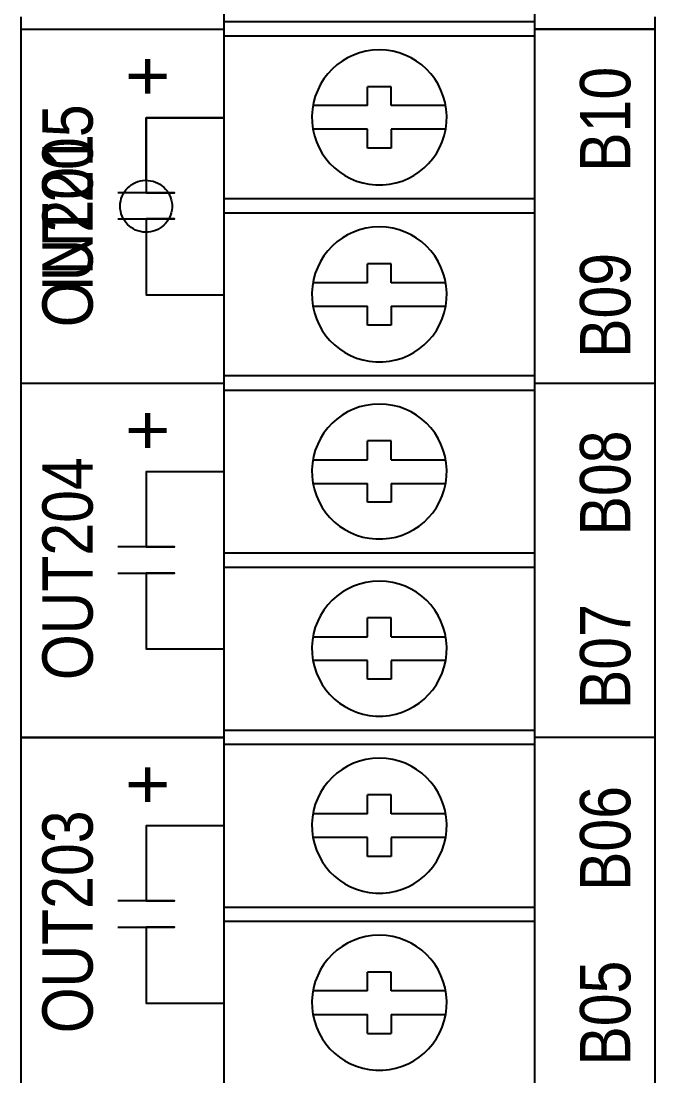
# Model space of a CAD drawing. Extents: x -11 to 35.7, y -8.8 to 26.3.
# Drawn here: x 21.333 to 22.677, y -4.214 to -1.98 of the extents above; entities that cross this region are included whole.
import ezdxf

# ---------------------------------------------------------------- set-up
doc = ezdxf.new("R2010")
doc.units = 0
doc.header["$MEASUREMENT"] = 0
for name, color, linetype in [('4_02__ADDITIONAL_12_STD_OU', 7, 'CONTINUOUS'), ('4_03__ADDITIONAL_4_STD_OUT', 7, 'CONTINUOUS'), ('4_04__ADDITIONAL_12_HIGH_I', 7, 'CONTINUOUS')]:
    doc.layers.add(name, color=color, linetype=linetype)

msp = doc.modelspace()

# ---------------------------------------------------------------- linework, layer by layer
at = {"layer": '4_02__ADDITIONAL_12_STD_OU'}
for points in [[(22.4226, -6.1224), (22.4226, 3.6276), (21.7626, 3.6276), (21.7626, -6.1224), (22.4226, -6.1224)], [(21.3331, -4.2509), (21.3331, -4.1815), (21.3331, -4.111), (21.3331, -4.0393), (21.3331, -3.9665), (21.3331, -3.8926), (21.3331, -3.8176), (21.3331, -3.7417), (21.3331, -3.6647), (21.3331, -3.5868), (21.3331, -3.508), (21.3331, -3.4283), (21.3331, -3.3477), (21.3331, -3.2664), (21.3331, -3.1842), (21.3331, -3.1013), (21.3331, -3.0177), (21.3331, -2.9334), (21.3331, -2.8485), (21.3331, -2.763), (21.3331, -2.6769), (21.3331, -2.5902), (21.3331, -2.503), (21.3331, -2.4154), (21.3331, -2.3273), (21.3331, -2.2388), (21.3331, -2.15), (21.3331, -1.9713)], [(22.4226, -1.9819), (21.7626, -1.9819)], [(22.6769, -1.9713), (22.6769, -2.15), (22.6769, -2.2388), (22.6769, -2.3273), (22.6769, -2.4154), (22.6769, -2.503), (22.6769, -2.5902), (22.6769, -2.6769), (22.6769, -2.763), (22.6769, -2.8485), (22.6769, -2.9334), (22.6769, -3.0177), (22.6769, -3.1013), (22.6769, -3.1842), (22.6769, -3.2664), (22.6769, -3.3477), (22.6769, -3.4283), (22.6769, -3.508), (22.6769, -3.5868), (22.6769, -3.6647), (22.6769, -3.7417), (22.6769, -3.8176), (22.6769, -3.8926), (22.6769, -3.9665), (22.6769, -4.0393), (22.6769, -4.111), (22.6769, -4.1815), (22.6769, -4.2509)], [(21.3331, -1.9975), (21.7626, -1.9975)], [(22.6769, -1.9975), (22.4226, -1.9975)], [(22.4226, -2.0119), (21.7626, -2.0119)], [(22.1176, -2.1194), (22.0676, -2.1194)], [(22.0676, -2.1594), (22.0676, -2.1194)], [(22.1176, -2.1594), (22.1176, -2.1194)], [(22.0676, -2.1594), (21.9518, -2.1594)], [(22.2334, -2.1594), (22.1176, -2.1594)], [(21.7626, -2.185), (21.5982, -2.185), (21.5982, -2.3438), (21.6582, -2.3438), (21.5382, -2.3438)], [(22.0676, -2.2094), (21.9518, -2.2094)], [(22.0676, -2.2494), (22.0676, -2.2094)], [(22.2334, -2.2094), (22.1176, -2.2094)], [(22.1176, -2.2094), (22.1176, -2.2494)], [(22.1176, -2.2494), (22.0676, -2.2494)], [(22.4226, -2.3569), (21.7626, -2.3569)], [(22.4226, -2.3869), (21.7626, -2.3869)], [(21.5382, -2.3993), (21.6582, -2.3993), (21.5982, -2.3993), (21.5982, -2.56), (21.7626, -2.56)], [(22.1176, -2.4944), (22.0676, -2.4944)], [(22.0676, -2.5344), (22.0676, -2.4944)], [(22.1176, -2.5344), (22.1176, -2.4944)], [(22.0676, -2.5344), (21.9518, -2.5344)], [(22.2334, -2.5344), (22.1176, -2.5344)], [(21.9518, -2.5844), (22.0676, -2.5844)], [(22.0676, -2.6244), (22.0676, -2.5844)], [(22.1176, -2.5844), (22.2334, -2.5844)], [(22.1176, -2.5844), (22.1176, -2.6244)], [(22.1176, -2.6244), (22.0676, -2.6244)], [(21.7626, -2.7476), (21.3331, -2.7476)], [(22.4226, -2.7319), (21.7626, -2.7319)], [(22.6769, -2.7476), (22.4226, -2.7476)], [(21.7626, -2.7619), (22.4226, -2.7619)], [(22.0676, -2.9094), (22.0676, -2.8694)], [(22.1176, -2.8694), (22.0676, -2.8694)], [(22.1176, -2.9094), (22.1176, -2.8694)], [(21.9518, -2.9094), (22.0676, -2.9094)], [(22.1176, -2.9094), (22.2334, -2.9094)], [(21.7626, -2.935), (21.5982, -2.935), (21.5982, -3.0938), (21.6582, -3.0938), (21.5382, -3.0938)], [(21.9518, -2.9594), (22.0676, -2.9594)], [(22.0676, -2.9994), (22.0676, -2.9594)], [(22.1176, -2.9594), (22.2334, -2.9594)], [(22.1176, -2.9594), (22.1176, -2.9994)], [(22.1176, -2.9994), (22.0676, -2.9994)], [(22.4226, -3.1069), (21.7626, -3.1069)], [(21.5382, -3.1493), (21.6582, -3.1493), (21.5982, -3.1493), (21.5982, -3.31), (21.7626, -3.31)], [(21.7626, -3.1369), (22.4226, -3.1369)], [(22.1176, -3.2444), (22.0676, -3.2444)], [(22.0676, -3.2844), (22.0676, -3.2444)], [(22.1176, -3.2844), (22.1176, -3.2444)], [(21.9518, -3.2844), (22.0676, -3.2844)], [(22.1176, -3.2844), (22.2334, -3.2844)], [(22.0676, -3.3344), (21.9518, -3.3344)], [(22.0676, -3.3744), (22.0676, -3.3344)], [(22.2334, -3.3344), (22.1176, -3.3344)], [(22.1176, -3.3344), (22.1176, -3.3744)], [(22.1176, -3.3744), (22.0676, -3.3744)], [(21.7626, -3.4819), (22.4226, -3.4819)], [(21.3331, -3.4976), (21.7626, -3.4976)], [(22.6769, -3.4976), (22.4226, -3.4976)], [(21.7626, -3.5119), (22.4226, -3.5119)], [(22.1176, -3.6194), (22.0676, -3.6194)], [(22.0676, -3.6594), (22.0676, -3.6194)], [(22.1176, -3.6594), (22.1176, -3.6194)], [(22.0676, -3.6594), (21.9518, -3.6594)], [(22.2334, -3.6594), (22.1176, -3.6594)], [(21.7626, -3.685), (21.5982, -3.685), (21.5982, -3.8438), (21.6582, -3.8438), (21.5382, -3.8438)], [(22.0676, -3.7094), (21.9518, -3.7094)], [(22.0676, -3.7494), (22.0676, -3.7094)], [(22.2334, -3.7094), (22.1176, -3.7094)], [(22.1176, -3.7094), (22.1176, -3.7494)], [(22.1176, -3.7494), (22.0676, -3.7494)], [(21.7626, -3.8569), (22.4226, -3.8569)], [(21.7626, -3.8869), (22.4226, -3.8869)], [(21.5382, -3.8993), (21.6582, -3.8993), (21.5982, -3.8993), (21.5982, -4.06), (21.7626, -4.06)], [(22.0676, -4.0344), (22.0676, -3.9944)], [(22.1176, -3.9944), (22.0676, -3.9944)], [(22.1176, -4.0344), (22.1176, -3.9944)], [(22.0676, -4.0344), (21.9518, -4.0344)], [(22.2334, -4.0344), (22.1176, -4.0344)], [(21.9518, -4.0844), (22.0676, -4.0844)], [(22.0676, -4.1244), (22.0676, -4.0844)], [(22.1176, -4.0844), (22.2334, -4.0844)], [(22.1176, -4.0844), (22.1176, -4.1244)], [(22.0676, -4.1244), (22.1176, -4.1244)]]:
    msp.add_lwpolyline(points, dxfattribs=at)
for points in [[(22.0926, -2.0414), (22.0782, -2.0421), (22.0642, -2.0442), (22.0507, -2.0476), (22.0377, -2.0523), (22.0254, -2.0582), (22.0137, -2.0651), (22.0028, -2.0731), (21.9927, -2.0821), (21.9835, -2.092), (21.9752, -2.1027), (21.968, -2.1142), (21.9619, -2.1264), (21.9569, -2.1392), (21.9532, -2.1526), (21.9507, -2.1665), (21.9497, -2.1808), (21.95, -2.1952), (21.9518, -2.2093), (21.9549, -2.223), (21.9592, -2.2361), (21.9648, -2.2486), (21.9715, -2.2605), (21.9792, -2.2716), (21.988, -2.2819), (21.9976, -2.2913), (22.0082, -2.2998), (22.0195, -2.3073), (22.0315, -2.3137), (22.0442, -2.319), (22.0574, -2.323), (22.0712, -2.3258), (22.0854, -2.3272), (22.0999, -2.3272), (22.1141, -2.3258), (22.1278, -2.323), (22.1411, -2.319), (22.1537, -2.3137), (22.1658, -2.3073), (22.1771, -2.2998), (22.1876, -2.2913), (22.1972, -2.2819), (22.206, -2.2716), (22.2137, -2.2605), (22.2204, -2.2486), (22.226, -2.2361), (22.2303, -2.223), (22.2334, -2.2093), (22.2352, -2.1952), (22.2356, -2.1808), (22.2345, -2.1665), (22.2321, -2.1526), (22.2283, -2.1392), (22.2233, -2.1264), (22.2172, -2.1142), (22.21, -2.1027), (22.2017, -2.092), (22.1925, -2.0821), (22.1824, -2.0731), (22.1715, -2.0651), (22.1598, -2.0582), (22.1475, -2.0523), (22.1345, -2.0476), (22.121, -2.0442), (22.107, -2.0421)], [(22.0926, -2.4164), (22.0782, -2.4171), (22.0642, -2.4192), (22.0507, -2.4226), (22.0377, -2.4273), (22.0254, -2.4332), (22.0137, -2.4401), (22.0028, -2.4481), (21.9927, -2.4571), (21.9835, -2.467), (21.9752, -2.4777), (21.968, -2.4892), (21.9619, -2.5014), (21.9569, -2.5142), (21.9532, -2.5276), (21.9507, -2.5415), (21.9497, -2.5558), (21.95, -2.5702), (21.9518, -2.5843), (21.9549, -2.598), (21.9592, -2.6111), (21.9648, -2.6236), (21.9715, -2.6355), (21.9792, -2.6466), (21.988, -2.6569), (21.9976, -2.6663), (22.0082, -2.6748), (22.0195, -2.6823), (22.0315, -2.6887), (22.0442, -2.694), (22.0574, -2.698), (22.0712, -2.7008), (22.0854, -2.7022), (22.0999, -2.7022), (22.1141, -2.7008), (22.1278, -2.698), (22.1411, -2.694), (22.1537, -2.6887), (22.1658, -2.6823), (22.1771, -2.6748), (22.1876, -2.6663), (22.1972, -2.6569), (22.206, -2.6466), (22.2137, -2.6355), (22.2204, -2.6236), (22.226, -2.6111), (22.2303, -2.598), (22.2334, -2.5843), (22.2352, -2.5702), (22.2356, -2.5558), (22.2345, -2.5415), (22.2321, -2.5276), (22.2283, -2.5142), (22.2233, -2.5014), (22.2172, -2.4892), (22.21, -2.4777), (22.2017, -2.467), (22.1925, -2.4571), (22.1824, -2.4481), (22.1715, -2.4401), (22.1598, -2.4332), (22.1475, -2.4273), (22.1345, -2.4226), (22.121, -2.4192), (22.107, -2.4171)], [(22.0926, -2.7914), (22.0782, -2.7921), (22.0642, -2.7942), (22.0507, -2.7976), (22.0377, -2.8023), (22.0254, -2.8082), (22.0137, -2.8151), (22.0028, -2.8231), (21.9927, -2.8321), (21.9835, -2.842), (21.9752, -2.8527), (21.968, -2.8642), (21.9619, -2.8764), (21.9569, -2.8892), (21.9532, -2.9026), (21.9507, -2.9165), (21.9497, -2.9308), (21.95, -2.9452), (21.9518, -2.9593), (21.9549, -2.973), (21.9592, -2.9861), (21.9648, -2.9986), (21.9715, -3.0105), (21.9792, -3.0216), (21.988, -3.0319), (21.9976, -3.0413), (22.0082, -3.0498), (22.0195, -3.0573), (22.0315, -3.0637), (22.0442, -3.069), (22.0574, -3.073), (22.0712, -3.0758), (22.0854, -3.0772), (22.0999, -3.0772), (22.1141, -3.0758), (22.1278, -3.073), (22.1411, -3.069), (22.1537, -3.0637), (22.1658, -3.0573), (22.1771, -3.0498), (22.1876, -3.0413), (22.1972, -3.0319), (22.206, -3.0216), (22.2137, -3.0105), (22.2204, -2.9986), (22.226, -2.9861), (22.2303, -2.973), (22.2334, -2.9593), (22.2352, -2.9452), (22.2356, -2.9308), (22.2345, -2.9165), (22.2321, -2.9026), (22.2283, -2.8892), (22.2233, -2.8764), (22.2172, -2.8642), (22.21, -2.8527), (22.2017, -2.842), (22.1925, -2.8321), (22.1824, -2.8231), (22.1715, -2.8151), (22.1598, -2.8082), (22.1475, -2.8023), (22.1345, -2.7976), (22.121, -2.7942), (22.107, -2.7921)], [(22.0926, -3.1664), (22.0782, -3.1671), (22.0642, -3.1692), (22.0507, -3.1726), (22.0377, -3.1773), (22.0254, -3.1832), (22.0137, -3.1901), (22.0028, -3.1981), (21.9927, -3.2071), (21.9835, -3.217), (21.9752, -3.2277), (21.968, -3.2392), (21.9619, -3.2514), (21.9569, -3.2642), (21.9532, -3.2776), (21.9507, -3.2915), (21.9497, -3.3058), (21.95, -3.3202), (21.9518, -3.3343), (21.9549, -3.348), (21.9592, -3.3611), (21.9648, -3.3736), (21.9715, -3.3855), (21.9792, -3.3966), (21.988, -3.4069), (21.9976, -3.4163), (22.0082, -3.4248), (22.0195, -3.4323), (22.0315, -3.4387), (22.0442, -3.444), (22.0574, -3.448), (22.0712, -3.4508), (22.0854, -3.4522), (22.0999, -3.4522), (22.1141, -3.4508), (22.1278, -3.448), (22.1411, -3.444), (22.1537, -3.4387), (22.1658, -3.4323), (22.1771, -3.4248), (22.1876, -3.4163), (22.1972, -3.4069), (22.206, -3.3966), (22.2137, -3.3855), (22.2204, -3.3736), (22.226, -3.3611), (22.2303, -3.348), (22.2334, -3.3343), (22.2352, -3.3202), (22.2356, -3.3058), (22.2345, -3.2915), (22.2321, -3.2776), (22.2283, -3.2642), (22.2233, -3.2514), (22.2172, -3.2392), (22.21, -3.2277), (22.2017, -3.217), (22.1925, -3.2071), (22.1824, -3.1981), (22.1715, -3.1901), (22.1598, -3.1832), (22.1475, -3.1773), (22.1345, -3.1726), (22.121, -3.1692), (22.107, -3.1671)], [(22.0926, -3.5414), (22.0782, -3.5421), (22.0642, -3.5442), (22.0507, -3.5476), (22.0377, -3.5523), (22.0254, -3.5582), (22.0137, -3.5651), (22.0028, -3.5731), (21.9927, -3.5821), (21.9835, -3.592), (21.9752, -3.6027), (21.968, -3.6142), (21.9619, -3.6264), (21.9569, -3.6392), (21.9532, -3.6526), (21.9507, -3.6665), (21.9497, -3.6808), (21.95, -3.6952), (21.9518, -3.7093), (21.9549, -3.723), (21.9592, -3.7361), (21.9648, -3.7486), (21.9715, -3.7605), (21.9792, -3.7716), (21.988, -3.7819), (21.9976, -3.7913), (22.0082, -3.7998), (22.0195, -3.8073), (22.0315, -3.8137), (22.0442, -3.819), (22.0574, -3.823), (22.0712, -3.8258), (22.0854, -3.8272), (22.0999, -3.8272), (22.1141, -3.8258), (22.1278, -3.823), (22.1411, -3.819), (22.1537, -3.8137), (22.1658, -3.8073), (22.1771, -3.7998), (22.1876, -3.7913), (22.1972, -3.7819), (22.206, -3.7716), (22.2137, -3.7605), (22.2204, -3.7486), (22.226, -3.7361), (22.2303, -3.723), (22.2334, -3.7093), (22.2352, -3.6952), (22.2356, -3.6808), (22.2345, -3.6665), (22.2321, -3.6526), (22.2283, -3.6392), (22.2233, -3.6264), (22.2172, -3.6142), (22.21, -3.6027), (22.2017, -3.592), (22.1925, -3.5821), (22.1824, -3.5731), (22.1715, -3.5651), (22.1598, -3.5582), (22.1475, -3.5523), (22.1345, -3.5476), (22.121, -3.5442), (22.107, -3.5421)], [(22.0926, -3.9164), (22.0782, -3.9171), (22.0642, -3.9192), (22.0507, -3.9226), (22.0377, -3.9273), (22.0254, -3.9332), (22.0137, -3.9401), (22.0028, -3.9481), (21.9927, -3.9571), (21.9835, -3.967), (21.9752, -3.9777), (21.968, -3.9892), (21.9619, -4.0014), (21.9569, -4.0142), (21.9532, -4.0276), (21.9507, -4.0415), (21.9497, -4.0558), (21.95, -4.0702), (21.9518, -4.0843), (21.9549, -4.098), (21.9592, -4.1111), (21.9648, -4.1236), (21.9715, -4.1355), (21.9792, -4.1466), (21.988, -4.1569), (21.9976, -4.1663), (22.0082, -4.1748), (22.0195, -4.1823), (22.0315, -4.1887), (22.0442, -4.194), (22.0574, -4.198), (22.0712, -4.2008), (22.0854, -4.2022), (22.0999, -4.2022), (22.1141, -4.2008), (22.1278, -4.198), (22.1411, -4.194), (22.1537, -4.1887), (22.1658, -4.1823), (22.1771, -4.1748), (22.1876, -4.1663), (22.1972, -4.1569), (22.206, -4.1466), (22.2137, -4.1355), (22.2204, -4.1236), (22.226, -4.1111), (22.2303, -4.098), (22.2334, -4.0843), (22.2352, -4.0702), (22.2356, -4.0558), (22.2345, -4.0415), (22.2321, -4.0276), (22.2283, -4.0142), (22.2233, -4.0014), (22.2172, -3.9892), (22.21, -3.9777), (22.2017, -3.967), (22.1925, -3.9571), (22.1824, -3.9481), (22.1715, -3.9401), (22.1598, -3.9332), (22.1475, -3.9273), (22.1345, -3.9226), (22.121, -3.9192), (22.107, -3.9171)]]:
    msp.add_lwpolyline(points, close=True, dxfattribs=at)
at = {"layer": '4_03__ADDITIONAL_4_STD_OUT'}
for points in [[(22.4226, -6.1224), (22.4226, 3.6276), (21.7626, 3.6276), (21.7626, -6.1224), (22.4226, -6.1224)], [(21.3331, -4.2509), (21.3331, -4.1815), (21.3331, -4.111), (21.3331, -4.0393), (21.3331, -3.9665), (21.3331, -3.8926), (21.3331, -3.8176), (21.3331, -3.7417), (21.3331, -3.6647), (21.3331, -3.5868), (21.3331, -3.508), (21.3331, -3.4283), (21.3331, -3.3477), (21.3331, -3.2664), (21.3331, -3.1842), (21.3331, -3.1013), (21.3331, -3.0177), (21.3331, -2.9334), (21.3331, -2.8485), (21.3331, -2.763), (21.3331, -2.6769), (21.3331, -2.5902), (21.3331, -2.503), (21.3331, -2.4154), (21.3331, -2.3273), (21.3331, -2.2388), (21.3331, -2.15), (21.3331, -1.9713)], [(22.4226, -1.9819), (21.7626, -1.9819)], [(22.6769, -1.9713), (22.6769, -2.15), (22.6769, -2.2388), (22.6769, -2.3273), (22.6769, -2.4154), (22.6769, -2.503), (22.6769, -2.5902), (22.6769, -2.6769), (22.6769, -2.763), (22.6769, -2.8485), (22.6769, -2.9334), (22.6769, -3.0177), (22.6769, -3.1013), (22.6769, -3.1842), (22.6769, -3.2664), (22.6769, -3.3477), (22.6769, -3.4283), (22.6769, -3.508), (22.6769, -3.5868), (22.6769, -3.6647), (22.6769, -3.7417), (22.6769, -3.8176), (22.6769, -3.8926), (22.6769, -3.9665), (22.6769, -4.0393), (22.6769, -4.111), (22.6769, -4.1815), (22.6769, -4.2509)], [(21.3331, -1.9975), (21.7626, -1.9975)], [(22.4226, -1.9975), (22.6769, -1.9975)], [(22.4226, -2.0119), (21.7626, -2.0119)], [(22.1176, -2.1194), (22.0676, -2.1194)], [(22.0676, -2.1594), (22.0676, -2.1194)], [(22.1176, -2.1594), (22.1176, -2.1194)], [(22.0676, -2.1594), (21.9518, -2.1594)], [(22.2334, -2.1594), (22.1176, -2.1594)], [(21.5982, -2.3175), (21.5982, -2.185), (21.7626, -2.185)], [(22.0676, -2.2094), (21.9518, -2.2094)], [(22.0676, -2.2494), (22.0676, -2.2094)], [(22.2334, -2.2094), (22.1176, -2.2094)], [(22.1176, -2.2094), (22.1176, -2.2494)], [(22.1176, -2.2494), (22.0676, -2.2494)], [(22.4226, -2.3569), (21.7626, -2.3569)], [(22.4226, -2.3869), (21.7626, -2.3869)], [(21.5982, -2.4275), (21.5982, -2.56), (21.7626, -2.56)], [(22.1176, -2.4944), (22.0676, -2.4944)], [(22.0676, -2.5344), (22.0676, -2.4944)], [(22.1176, -2.5344), (22.1176, -2.4944)], [(22.0676, -2.5344), (21.9518, -2.5344)], [(22.2334, -2.5344), (22.1176, -2.5344)], [(21.9518, -2.5844), (22.0676, -2.5844)], [(22.0676, -2.6244), (22.0676, -2.5844)], [(22.1176, -2.5844), (22.2334, -2.5844)], [(22.1176, -2.5844), (22.1176, -2.6244)], [(22.1176, -2.6244), (22.0676, -2.6244)], [(21.7626, -2.7476), (21.3331, -2.7476)], [(22.4226, -2.7319), (21.7626, -2.7319)], [(22.6769, -2.7476), (22.4226, -2.7476)], [(21.7626, -2.7619), (22.4226, -2.7619)], [(22.0676, -2.9094), (22.0676, -2.8694)], [(22.1176, -2.8694), (22.0676, -2.8694)], [(22.1176, -2.9094), (22.1176, -2.8694)], [(21.9518, -2.9094), (22.0676, -2.9094)], [(22.1176, -2.9094), (22.2334, -2.9094)], [(21.7626, -2.935), (21.5982, -2.935), (21.5982, -3.0938), (21.6582, -3.0938), (21.5382, -3.0938)], [(21.9518, -2.9594), (22.0676, -2.9594)], [(22.0676, -2.9994), (22.0676, -2.9594)], [(22.1176, -2.9594), (22.2334, -2.9594)], [(22.1176, -2.9594), (22.1176, -2.9994)], [(22.1176, -2.9994), (22.0676, -2.9994)], [(22.4226, -3.1069), (21.7626, -3.1069)], [(21.5382, -3.1493), (21.6582, -3.1493), (21.5982, -3.1493), (21.5982, -3.31), (21.7626, -3.31)], [(21.7626, -3.1369), (22.4226, -3.1369)], [(22.1176, -3.2444), (22.0676, -3.2444)], [(22.0676, -3.2844), (22.0676, -3.2444)], [(22.1176, -3.2844), (22.1176, -3.2444)], [(21.9518, -3.2844), (22.0676, -3.2844)], [(22.1176, -3.2844), (22.2334, -3.2844)], [(22.0676, -3.3344), (21.9518, -3.3344)], [(22.0676, -3.3744), (22.0676, -3.3344)], [(22.2334, -3.3344), (22.1176, -3.3344)], [(22.1176, -3.3344), (22.1176, -3.3744)], [(22.1176, -3.3744), (22.0676, -3.3744)], [(21.7626, -3.4819), (22.4226, -3.4819)], [(21.7626, -3.4976), (21.3331, -3.4976)], [(22.6769, -3.4976), (22.4226, -3.4976)], [(21.7626, -3.5119), (22.4226, -3.5119)], [(22.1176, -3.6194), (22.0676, -3.6194)], [(22.0676, -3.6594), (22.0676, -3.6194)], [(22.1176, -3.6594), (22.1176, -3.6194)], [(22.0676, -3.6594), (21.9518, -3.6594)], [(22.2334, -3.6594), (22.1176, -3.6594)], [(21.7626, -3.685), (21.5982, -3.685), (21.5982, -3.8438), (21.6582, -3.8438), (21.5382, -3.8438)], [(22.0676, -3.7094), (21.9518, -3.7094)], [(22.0676, -3.7494), (22.0676, -3.7094)], [(22.2334, -3.7094), (22.1176, -3.7094)], [(22.1176, -3.7094), (22.1176, -3.7494)], [(22.1176, -3.7494), (22.0676, -3.7494)], [(21.7626, -3.8569), (22.4226, -3.8569)], [(21.7626, -3.8869), (22.4226, -3.8869)], [(21.5382, -3.8993), (21.6582, -3.8993), (21.5982, -3.8993), (21.5982, -4.06), (21.7626, -4.06)], [(22.0676, -4.0344), (22.0676, -3.9944)], [(22.1176, -3.9944), (22.0676, -3.9944)], [(22.1176, -4.0344), (22.1176, -3.9944)], [(22.0676, -4.0344), (21.9518, -4.0344)], [(22.2334, -4.0344), (22.1176, -4.0344)], [(21.9518, -4.0844), (22.0676, -4.0844)], [(22.0676, -4.1244), (22.0676, -4.0844)], [(22.1176, -4.0844), (22.2334, -4.0844)], [(22.1176, -4.0844), (22.1176, -4.1244)], [(22.0676, -4.1244), (22.1176, -4.1244)]]:
    msp.add_lwpolyline(points, dxfattribs=at)
for points in [[(22.0926, -2.0414), (22.0782, -2.0421), (22.0642, -2.0442), (22.0507, -2.0476), (22.0377, -2.0523), (22.0254, -2.0582), (22.0137, -2.0651), (22.0028, -2.0731), (21.9927, -2.0821), (21.9835, -2.092), (21.9752, -2.1027), (21.968, -2.1142), (21.9619, -2.1264), (21.9569, -2.1392), (21.9532, -2.1526), (21.9507, -2.1665), (21.9497, -2.1808), (21.95, -2.1952), (21.9518, -2.2093), (21.9549, -2.223), (21.9592, -2.2361), (21.9648, -2.2486), (21.9715, -2.2605), (21.9792, -2.2716), (21.988, -2.2819), (21.9976, -2.2913), (22.0082, -2.2998), (22.0195, -2.3073), (22.0315, -2.3137), (22.0442, -2.319), (22.0574, -2.323), (22.0712, -2.3258), (22.0854, -2.3272), (22.0999, -2.3272), (22.1141, -2.3258), (22.1278, -2.323), (22.1411, -2.319), (22.1537, -2.3137), (22.1658, -2.3073), (22.1771, -2.2998), (22.1876, -2.2913), (22.1972, -2.2819), (22.206, -2.2716), (22.2137, -2.2605), (22.2204, -2.2486), (22.226, -2.2361), (22.2303, -2.223), (22.2334, -2.2093), (22.2352, -2.1952), (22.2356, -2.1808), (22.2345, -2.1665), (22.2321, -2.1526), (22.2283, -2.1392), (22.2233, -2.1264), (22.2172, -2.1142), (22.21, -2.1027), (22.2017, -2.092), (22.1925, -2.0821), (22.1824, -2.0731), (22.1715, -2.0651), (22.1598, -2.0582), (22.1475, -2.0523), (22.1345, -2.0476), (22.121, -2.0442), (22.107, -2.0421)], [(21.5432, -2.3725), (21.5435, -2.367), (21.5443, -2.3616), (21.5456, -2.3564), (21.5474, -2.3514), (21.5496, -2.3467), (21.5523, -2.3422), (21.5554, -2.338), (21.5589, -2.3341), (21.5627, -2.3306), (21.5668, -2.3274), (21.5712, -2.3246), (21.5759, -2.3222), (21.5808, -2.3203), (21.586, -2.3189), (21.5913, -2.318), (21.5968, -2.3175), (21.6024, -2.3177), (21.6078, -2.3184), (21.6131, -2.3196), (21.6181, -2.3212), (21.6229, -2.3234), (21.6275, -2.3259), (21.6317, -2.3289), (21.6357, -2.3323), (21.6393, -2.336), (21.6426, -2.3401), (21.6455, -2.3444), (21.648, -2.349), (21.65, -2.3539), (21.6515, -2.359), (21.6526, -2.3643), (21.6531, -2.3698), (21.6531, -2.3753), (21.6526, -2.3808), (21.6515, -2.3861), (21.65, -2.3912), (21.648, -2.396), (21.6455, -2.4007), (21.6426, -2.405), (21.6393, -2.4091), (21.6357, -2.4128), (21.6317, -2.4161), (21.6275, -2.4191), (21.6229, -2.4217), (21.6181, -2.4238), (21.6131, -2.4255), (21.6078, -2.4267), (21.6024, -2.4274), (21.5968, -2.4275), (21.5913, -2.4271), (21.586, -2.4262), (21.5808, -2.4247), (21.5759, -2.4228), (21.5712, -2.4205), (21.5668, -2.4177), (21.5627, -2.4145), (21.5589, -2.411), (21.5554, -2.4071), (21.5523, -2.4029), (21.5496, -2.3984), (21.5474, -2.3936), (21.5456, -2.3887), (21.5443, -2.3835), (21.5435, -2.3781)], [(22.0926, -2.4164), (22.0782, -2.4171), (22.0642, -2.4192), (22.0507, -2.4226), (22.0377, -2.4273), (22.0254, -2.4332), (22.0137, -2.4401), (22.0028, -2.4481), (21.9927, -2.4571), (21.9835, -2.467), (21.9752, -2.4777), (21.968, -2.4892), (21.9619, -2.5014), (21.9569, -2.5142), (21.9532, -2.5276), (21.9507, -2.5415), (21.9497, -2.5558), (21.95, -2.5702), (21.9518, -2.5843), (21.9549, -2.598), (21.9592, -2.6111), (21.9648, -2.6236), (21.9715, -2.6355), (21.9792, -2.6466), (21.988, -2.6569), (21.9976, -2.6663), (22.0082, -2.6748), (22.0195, -2.6823), (22.0315, -2.6887), (22.0442, -2.694), (22.0574, -2.698), (22.0712, -2.7008), (22.0854, -2.7022), (22.0999, -2.7022), (22.1141, -2.7008), (22.1278, -2.698), (22.1411, -2.694), (22.1537, -2.6887), (22.1658, -2.6823), (22.1771, -2.6748), (22.1876, -2.6663), (22.1972, -2.6569), (22.206, -2.6466), (22.2137, -2.6355), (22.2204, -2.6236), (22.226, -2.6111), (22.2303, -2.598), (22.2334, -2.5843), (22.2352, -2.5702), (22.2356, -2.5558), (22.2345, -2.5415), (22.2321, -2.5276), (22.2283, -2.5142), (22.2233, -2.5014), (22.2172, -2.4892), (22.21, -2.4777), (22.2017, -2.467), (22.1925, -2.4571), (22.1824, -2.4481), (22.1715, -2.4401), (22.1598, -2.4332), (22.1475, -2.4273), (22.1345, -2.4226), (22.121, -2.4192), (22.107, -2.4171)], [(22.0926, -2.7914), (22.0782, -2.7921), (22.0642, -2.7942), (22.0507, -2.7976), (22.0377, -2.8023), (22.0254, -2.8082), (22.0137, -2.8151), (22.0028, -2.8231), (21.9927, -2.8321), (21.9835, -2.842), (21.9752, -2.8527), (21.968, -2.8642), (21.9619, -2.8764), (21.9569, -2.8892), (21.9532, -2.9026), (21.9507, -2.9165), (21.9497, -2.9308), (21.95, -2.9452), (21.9518, -2.9593), (21.9549, -2.973), (21.9592, -2.9861), (21.9648, -2.9986), (21.9715, -3.0105), (21.9792, -3.0216), (21.988, -3.0319), (21.9976, -3.0413), (22.0082, -3.0498), (22.0195, -3.0573), (22.0315, -3.0637), (22.0442, -3.069), (22.0574, -3.073), (22.0712, -3.0758), (22.0854, -3.0772), (22.0999, -3.0772), (22.1141, -3.0758), (22.1278, -3.073), (22.1411, -3.069), (22.1537, -3.0637), (22.1658, -3.0573), (22.1771, -3.0498), (22.1876, -3.0413), (22.1972, -3.0319), (22.206, -3.0216), (22.2137, -3.0105), (22.2204, -2.9986), (22.226, -2.9861), (22.2303, -2.973), (22.2334, -2.9593), (22.2352, -2.9452), (22.2356, -2.9308), (22.2345, -2.9165), (22.2321, -2.9026), (22.2283, -2.8892), (22.2233, -2.8764), (22.2172, -2.8642), (22.21, -2.8527), (22.2017, -2.842), (22.1925, -2.8321), (22.1824, -2.8231), (22.1715, -2.8151), (22.1598, -2.8082), (22.1475, -2.8023), (22.1345, -2.7976), (22.121, -2.7942), (22.107, -2.7921)], [(22.0926, -3.1664), (22.0782, -3.1671), (22.0642, -3.1692), (22.0507, -3.1726), (22.0377, -3.1773), (22.0254, -3.1832), (22.0137, -3.1901), (22.0028, -3.1981), (21.9927, -3.2071), (21.9835, -3.217), (21.9752, -3.2277), (21.968, -3.2392), (21.9619, -3.2514), (21.9569, -3.2642), (21.9532, -3.2776), (21.9507, -3.2915), (21.9497, -3.3058), (21.95, -3.3202), (21.9518, -3.3343), (21.9549, -3.348), (21.9592, -3.3611), (21.9648, -3.3736), (21.9715, -3.3855), (21.9792, -3.3966), (21.988, -3.4069), (21.9976, -3.4163), (22.0082, -3.4248), (22.0195, -3.4323), (22.0315, -3.4387), (22.0442, -3.444), (22.0574, -3.448), (22.0712, -3.4508), (22.0854, -3.4522), (22.0999, -3.4522), (22.1141, -3.4508), (22.1278, -3.448), (22.1411, -3.444), (22.1537, -3.4387), (22.1658, -3.4323), (22.1771, -3.4248), (22.1876, -3.4163), (22.1972, -3.4069), (22.206, -3.3966), (22.2137, -3.3855), (22.2204, -3.3736), (22.226, -3.3611), (22.2303, -3.348), (22.2334, -3.3343), (22.2352, -3.3202), (22.2356, -3.3058), (22.2345, -3.2915), (22.2321, -3.2776), (22.2283, -3.2642), (22.2233, -3.2514), (22.2172, -3.2392), (22.21, -3.2277), (22.2017, -3.217), (22.1925, -3.2071), (22.1824, -3.1981), (22.1715, -3.1901), (22.1598, -3.1832), (22.1475, -3.1773), (22.1345, -3.1726), (22.121, -3.1692), (22.107, -3.1671)], [(22.0926, -3.5414), (22.0782, -3.5421), (22.0642, -3.5442), (22.0507, -3.5476), (22.0377, -3.5523), (22.0254, -3.5582), (22.0137, -3.5651), (22.0028, -3.5731), (21.9927, -3.5821), (21.9835, -3.592), (21.9752, -3.6027), (21.968, -3.6142), (21.9619, -3.6264), (21.9569, -3.6392), (21.9532, -3.6526), (21.9507, -3.6665), (21.9497, -3.6808), (21.95, -3.6952), (21.9518, -3.7093), (21.9549, -3.723), (21.9592, -3.7361), (21.9648, -3.7486), (21.9715, -3.7605), (21.9792, -3.7716), (21.988, -3.7819), (21.9976, -3.7913), (22.0082, -3.7998), (22.0195, -3.8073), (22.0315, -3.8137), (22.0442, -3.819), (22.0574, -3.823), (22.0712, -3.8258), (22.0854, -3.8272), (22.0999, -3.8272), (22.1141, -3.8258), (22.1278, -3.823), (22.1411, -3.819), (22.1537, -3.8137), (22.1658, -3.8073), (22.1771, -3.7998), (22.1876, -3.7913), (22.1972, -3.7819), (22.206, -3.7716), (22.2137, -3.7605), (22.2204, -3.7486), (22.226, -3.7361), (22.2303, -3.723), (22.2334, -3.7093), (22.2352, -3.6952), (22.2356, -3.6808), (22.2345, -3.6665), (22.2321, -3.6526), (22.2283, -3.6392), (22.2233, -3.6264), (22.2172, -3.6142), (22.21, -3.6027), (22.2017, -3.592), (22.1925, -3.5821), (22.1824, -3.5731), (22.1715, -3.5651), (22.1598, -3.5582), (22.1475, -3.5523), (22.1345, -3.5476), (22.121, -3.5442), (22.107, -3.5421)], [(22.0926, -3.9164), (22.0782, -3.9171), (22.0642, -3.9192), (22.0507, -3.9226), (22.0377, -3.9273), (22.0254, -3.9332), (22.0137, -3.9401), (22.0028, -3.9481), (21.9927, -3.9571), (21.9835, -3.967), (21.9752, -3.9777), (21.968, -3.9892), (21.9619, -4.0014), (21.9569, -4.0142), (21.9532, -4.0276), (21.9507, -4.0415), (21.9497, -4.0558), (21.95, -4.0702), (21.9518, -4.0843), (21.9549, -4.098), (21.9592, -4.1111), (21.9648, -4.1236), (21.9715, -4.1355), (21.9792, -4.1466), (21.988, -4.1569), (21.9976, -4.1663), (22.0082, -4.1748), (22.0195, -4.1823), (22.0315, -4.1887), (22.0442, -4.194), (22.0574, -4.198), (22.0712, -4.2008), (22.0854, -4.2022), (22.0999, -4.2022), (22.1141, -4.2008), (22.1278, -4.198), (22.1411, -4.194), (22.1537, -4.1887), (22.1658, -4.1823), (22.1771, -4.1748), (22.1876, -4.1663), (22.1972, -4.1569), (22.206, -4.1466), (22.2137, -4.1355), (22.2204, -4.1236), (22.226, -4.1111), (22.2303, -4.098), (22.2334, -4.0843), (22.2352, -4.0702), (22.2356, -4.0558), (22.2345, -4.0415), (22.2321, -4.0276), (22.2283, -4.0142), (22.2233, -4.0014), (22.2172, -3.9892), (22.21, -3.9777), (22.2017, -3.967), (22.1925, -3.9571), (22.1824, -3.9481), (22.1715, -3.9401), (22.1598, -3.9332), (22.1475, -3.9273), (22.1345, -3.9226), (22.121, -3.9192), (22.107, -3.9171)]]:
    msp.add_lwpolyline(points, close=True, dxfattribs=at)
at = {"layer": '4_04__ADDITIONAL_12_HIGH_I'}
for points in [[(22.4226, -6.1224), (22.4226, 3.6276), (21.7626, 3.6276), (21.7626, -6.1224), (22.4226, -6.1224)], [(21.3331, -4.2509), (21.3331, -4.1815), (21.3331, -4.111), (21.3331, -4.0393), (21.3331, -3.9665), (21.3331, -3.8926), (21.3331, -3.8176), (21.3331, -3.7417), (21.3331, -3.6647), (21.3331, -3.5868), (21.3331, -3.508), (21.3331, -3.4283), (21.3331, -3.3477), (21.3331, -3.2664), (21.3331, -3.1842), (21.3331, -3.1013), (21.3331, -3.0177), (21.3331, -2.9334), (21.3331, -2.8485), (21.3331, -2.763), (21.3331, -2.6769), (21.3331, -2.5902), (21.3331, -2.503), (21.3331, -2.4154), (21.3331, -2.3273), (21.3331, -2.2388), (21.3331, -2.15), (21.3331, -1.9713)], [(22.4226, -1.9819), (21.7626, -1.9819)], [(22.6769, -1.9713), (22.6769, -2.15), (22.6769, -2.2388), (22.6769, -2.3273), (22.6769, -2.4154), (22.6769, -2.503), (22.6769, -2.5902), (22.6769, -2.6769), (22.6769, -2.763), (22.6769, -2.8485), (22.6769, -2.9334), (22.6769, -3.0177), (22.6769, -3.1013), (22.6769, -3.1842), (22.6769, -3.2664), (22.6769, -3.3477), (22.6769, -3.4283), (22.6769, -3.508), (22.6769, -3.5868), (22.6769, -3.6647), (22.6769, -3.7417), (22.6769, -3.8176), (22.6769, -3.8926), (22.6769, -3.9665), (22.6769, -4.0393), (22.6769, -4.111), (22.6769, -4.1815), (22.6769, -4.2509)], [(21.3331, -1.9975), (21.7626, -1.9975)], [(22.6769, -1.9975), (22.4226, -1.9975)], [(22.4226, -2.0119), (21.7626, -2.0119)], [(22.1176, -2.1194), (22.0676, -2.1194)], [(22.0676, -2.1594), (22.0676, -2.1194)], [(22.1176, -2.1594), (22.1176, -2.1194)], [(22.0676, -2.1594), (21.9518, -2.1594)], [(22.2334, -2.1594), (22.1176, -2.1594)], [(21.7626, -2.185), (21.5982, -2.185), (21.5982, -2.3438), (21.6582, -2.3438), (21.5382, -2.3438)], [(22.0676, -2.2094), (21.9518, -2.2094)], [(22.0676, -2.2494), (22.0676, -2.2094)], [(22.2334, -2.2094), (22.1176, -2.2094)], [(22.1176, -2.2094), (22.1176, -2.2494)], [(22.1176, -2.2494), (22.0676, -2.2494)], [(22.4226, -2.3569), (21.7626, -2.3569)], [(22.4226, -2.3869), (21.7626, -2.3869)], [(21.5382, -2.3993), (21.6582, -2.3993), (21.5982, -2.3993), (21.5982, -2.56), (21.7626, -2.56)], [(22.1176, -2.4944), (22.0676, -2.4944)], [(22.0676, -2.5344), (22.0676, -2.4944)], [(22.1176, -2.5344), (22.1176, -2.4944)], [(22.0676, -2.5344), (21.9518, -2.5344)], [(22.2334, -2.5344), (22.1176, -2.5344)], [(21.9518, -2.5844), (22.0676, -2.5844)], [(22.0676, -2.6244), (22.0676, -2.5844)], [(22.1176, -2.5844), (22.2334, -2.5844)], [(22.1176, -2.5844), (22.1176, -2.6244)], [(22.1176, -2.6244), (22.0676, -2.6244)], [(21.7626, -2.7476), (21.3331, -2.7476)], [(22.4226, -2.7319), (21.7626, -2.7319)], [(22.6769, -2.7476), (22.4226, -2.7476)], [(21.7626, -2.7619), (22.4226, -2.7619)], [(22.0676, -2.9094), (22.0676, -2.8694)], [(22.1176, -2.8694), (22.0676, -2.8694)], [(22.1176, -2.9094), (22.1176, -2.8694)], [(21.9518, -2.9094), (22.0676, -2.9094)], [(22.1176, -2.9094), (22.2334, -2.9094)], [(21.7626, -2.935), (21.5982, -2.935), (21.5982, -3.0938), (21.6582, -3.0938), (21.5382, -3.0938)], [(21.9518, -2.9594), (22.0676, -2.9594)], [(22.0676, -2.9994), (22.0676, -2.9594)], [(22.1176, -2.9594), (22.2334, -2.9594)], [(22.1176, -2.9594), (22.1176, -2.9994)], [(22.1176, -2.9994), (22.0676, -2.9994)], [(22.4226, -3.1069), (21.7626, -3.1069)], [(21.5382, -3.1493), (21.6582, -3.1493), (21.5982, -3.1493), (21.5982, -3.31), (21.7626, -3.31)], [(21.7626, -3.1369), (22.4226, -3.1369)], [(22.1176, -3.2444), (22.0676, -3.2444)], [(22.0676, -3.2844), (22.0676, -3.2444)], [(22.1176, -3.2844), (22.1176, -3.2444)], [(21.9518, -3.2844), (22.0676, -3.2844)], [(22.1176, -3.2844), (22.2334, -3.2844)], [(22.0676, -3.3344), (21.9518, -3.3344)], [(22.0676, -3.3744), (22.0676, -3.3344)], [(22.2334, -3.3344), (22.1176, -3.3344)], [(22.1176, -3.3344), (22.1176, -3.3744)], [(22.1176, -3.3744), (22.0676, -3.3744)], [(21.7626, -3.4819), (22.4226, -3.4819)], [(21.3331, -3.4976), (21.7626, -3.4976)], [(22.6769, -3.4976), (22.4226, -3.4976)], [(21.7626, -3.5119), (22.4226, -3.5119)], [(22.1176, -3.6194), (22.0676, -3.6194)], [(22.0676, -3.6594), (22.0676, -3.6194)], [(22.1176, -3.6594), (22.1176, -3.6194)], [(22.0676, -3.6594), (21.9518, -3.6594)], [(22.2334, -3.6594), (22.1176, -3.6594)], [(21.7626, -3.685), (21.5982, -3.685), (21.5982, -3.8438), (21.6582, -3.8438), (21.5382, -3.8438)], [(22.0676, -3.7094), (21.9518, -3.7094)], [(22.0676, -3.7494), (22.0676, -3.7094)], [(22.2334, -3.7094), (22.1176, -3.7094)], [(22.1176, -3.7094), (22.1176, -3.7494)], [(22.1176, -3.7494), (22.0676, -3.7494)], [(21.7626, -3.8569), (22.4226, -3.8569)], [(21.7626, -3.8869), (22.4226, -3.8869)], [(21.5382, -3.8993), (21.6582, -3.8993), (21.5982, -3.8993), (21.5982, -4.06), (21.7626, -4.06)], [(22.0676, -4.0344), (22.0676, -3.9944)], [(22.1176, -3.9944), (22.0676, -3.9944)], [(22.1176, -4.0344), (22.1176, -3.9944)], [(22.0676, -4.0344), (21.9518, -4.0344)], [(22.2334, -4.0344), (22.1176, -4.0344)], [(21.9518, -4.0844), (22.0676, -4.0844)], [(22.0676, -4.1244), (22.0676, -4.0844)], [(22.1176, -4.0844), (22.2334, -4.0844)], [(22.1176, -4.0844), (22.1176, -4.1244)], [(22.0676, -4.1244), (22.1176, -4.1244)]]:
    msp.add_lwpolyline(points, dxfattribs=at)
for points in [[(22.0926, -2.0414), (22.0782, -2.0421), (22.0642, -2.0442), (22.0507, -2.0476), (22.0377, -2.0523), (22.0254, -2.0582), (22.0137, -2.0651), (22.0028, -2.0731), (21.9927, -2.0821), (21.9835, -2.092), (21.9752, -2.1027), (21.968, -2.1142), (21.9619, -2.1264), (21.9569, -2.1392), (21.9532, -2.1526), (21.9507, -2.1665), (21.9497, -2.1808), (21.95, -2.1952), (21.9518, -2.2093), (21.9549, -2.223), (21.9592, -2.2361), (21.9648, -2.2486), (21.9715, -2.2605), (21.9792, -2.2716), (21.988, -2.2819), (21.9976, -2.2913), (22.0082, -2.2998), (22.0195, -2.3073), (22.0315, -2.3137), (22.0442, -2.319), (22.0574, -2.323), (22.0712, -2.3258), (22.0854, -2.3272), (22.0999, -2.3272), (22.1141, -2.3258), (22.1278, -2.323), (22.1411, -2.319), (22.1537, -2.3137), (22.1658, -2.3073), (22.1771, -2.2998), (22.1876, -2.2913), (22.1972, -2.2819), (22.206, -2.2716), (22.2137, -2.2605), (22.2204, -2.2486), (22.226, -2.2361), (22.2303, -2.223), (22.2334, -2.2093), (22.2352, -2.1952), (22.2356, -2.1808), (22.2345, -2.1665), (22.2321, -2.1526), (22.2283, -2.1392), (22.2233, -2.1264), (22.2172, -2.1142), (22.21, -2.1027), (22.2017, -2.092), (22.1925, -2.0821), (22.1824, -2.0731), (22.1715, -2.0651), (22.1598, -2.0582), (22.1475, -2.0523), (22.1345, -2.0476), (22.121, -2.0442), (22.107, -2.0421)], [(22.0926, -2.4164), (22.0782, -2.4171), (22.0642, -2.4192), (22.0507, -2.4226), (22.0377, -2.4273), (22.0254, -2.4332), (22.0137, -2.4401), (22.0028, -2.4481), (21.9927, -2.4571), (21.9835, -2.467), (21.9752, -2.4777), (21.968, -2.4892), (21.9619, -2.5014), (21.9569, -2.5142), (21.9532, -2.5276), (21.9507, -2.5415), (21.9497, -2.5558), (21.95, -2.5702), (21.9518, -2.5843), (21.9549, -2.598), (21.9592, -2.6111), (21.9648, -2.6236), (21.9715, -2.6355), (21.9792, -2.6466), (21.988, -2.6569), (21.9976, -2.6663), (22.0082, -2.6748), (22.0195, -2.6823), (22.0315, -2.6887), (22.0442, -2.694), (22.0574, -2.698), (22.0712, -2.7008), (22.0854, -2.7022), (22.0999, -2.7022), (22.1141, -2.7008), (22.1278, -2.698), (22.1411, -2.694), (22.1537, -2.6887), (22.1658, -2.6823), (22.1771, -2.6748), (22.1876, -2.6663), (22.1972, -2.6569), (22.206, -2.6466), (22.2137, -2.6355), (22.2204, -2.6236), (22.226, -2.6111), (22.2303, -2.598), (22.2334, -2.5843), (22.2352, -2.5702), (22.2356, -2.5558), (22.2345, -2.5415), (22.2321, -2.5276), (22.2283, -2.5142), (22.2233, -2.5014), (22.2172, -2.4892), (22.21, -2.4777), (22.2017, -2.467), (22.1925, -2.4571), (22.1824, -2.4481), (22.1715, -2.4401), (22.1598, -2.4332), (22.1475, -2.4273), (22.1345, -2.4226), (22.121, -2.4192), (22.107, -2.4171)], [(22.0926, -2.7914), (22.0782, -2.7921), (22.0642, -2.7942), (22.0507, -2.7976), (22.0377, -2.8023), (22.0254, -2.8082), (22.0137, -2.8151), (22.0028, -2.8231), (21.9927, -2.8321), (21.9835, -2.842), (21.9752, -2.8527), (21.968, -2.8642), (21.9619, -2.8764), (21.9569, -2.8892), (21.9532, -2.9026), (21.9507, -2.9165), (21.9497, -2.9308), (21.95, -2.9452), (21.9518, -2.9593), (21.9549, -2.973), (21.9592, -2.9861), (21.9648, -2.9986), (21.9715, -3.0105), (21.9792, -3.0216), (21.988, -3.0319), (21.9976, -3.0413), (22.0082, -3.0498), (22.0195, -3.0573), (22.0315, -3.0637), (22.0442, -3.069), (22.0574, -3.073), (22.0712, -3.0758), (22.0854, -3.0772), (22.0999, -3.0772), (22.1141, -3.0758), (22.1278, -3.073), (22.1411, -3.069), (22.1537, -3.0637), (22.1658, -3.0573), (22.1771, -3.0498), (22.1876, -3.0413), (22.1972, -3.0319), (22.206, -3.0216), (22.2137, -3.0105), (22.2204, -2.9986), (22.226, -2.9861), (22.2303, -2.973), (22.2334, -2.9593), (22.2352, -2.9452), (22.2356, -2.9308), (22.2345, -2.9165), (22.2321, -2.9026), (22.2283, -2.8892), (22.2233, -2.8764), (22.2172, -2.8642), (22.21, -2.8527), (22.2017, -2.842), (22.1925, -2.8321), (22.1824, -2.8231), (22.1715, -2.8151), (22.1598, -2.8082), (22.1475, -2.8023), (22.1345, -2.7976), (22.121, -2.7942), (22.107, -2.7921)], [(22.0926, -3.1664), (22.0782, -3.1671), (22.0642, -3.1692), (22.0507, -3.1726), (22.0377, -3.1773), (22.0254, -3.1832), (22.0137, -3.1901), (22.0028, -3.1981), (21.9927, -3.2071), (21.9835, -3.217), (21.9752, -3.2277), (21.968, -3.2392), (21.9619, -3.2514), (21.9569, -3.2642), (21.9532, -3.2776), (21.9507, -3.2915), (21.9497, -3.3058), (21.95, -3.3202), (21.9518, -3.3343), (21.9549, -3.348), (21.9592, -3.3611), (21.9648, -3.3736), (21.9715, -3.3855), (21.9792, -3.3966), (21.988, -3.4069), (21.9976, -3.4163), (22.0082, -3.4248), (22.0195, -3.4323), (22.0315, -3.4387), (22.0442, -3.444), (22.0574, -3.448), (22.0712, -3.4508), (22.0854, -3.4522), (22.0999, -3.4522), (22.1141, -3.4508), (22.1278, -3.448), (22.1411, -3.444), (22.1537, -3.4387), (22.1658, -3.4323), (22.1771, -3.4248), (22.1876, -3.4163), (22.1972, -3.4069), (22.206, -3.3966), (22.2137, -3.3855), (22.2204, -3.3736), (22.226, -3.3611), (22.2303, -3.348), (22.2334, -3.3343), (22.2352, -3.3202), (22.2356, -3.3058), (22.2345, -3.2915), (22.2321, -3.2776), (22.2283, -3.2642), (22.2233, -3.2514), (22.2172, -3.2392), (22.21, -3.2277), (22.2017, -3.217), (22.1925, -3.2071), (22.1824, -3.1981), (22.1715, -3.1901), (22.1598, -3.1832), (22.1475, -3.1773), (22.1345, -3.1726), (22.121, -3.1692), (22.107, -3.1671)], [(22.0926, -3.5414), (22.0782, -3.5421), (22.0642, -3.5442), (22.0507, -3.5476), (22.0377, -3.5523), (22.0254, -3.5582), (22.0137, -3.5651), (22.0028, -3.5731), (21.9927, -3.5821), (21.9835, -3.592), (21.9752, -3.6027), (21.968, -3.6142), (21.9619, -3.6264), (21.9569, -3.6392), (21.9532, -3.6526), (21.9507, -3.6665), (21.9497, -3.6808), (21.95, -3.6952), (21.9518, -3.7093), (21.9549, -3.723), (21.9592, -3.7361), (21.9648, -3.7486), (21.9715, -3.7605), (21.9792, -3.7716), (21.988, -3.7819), (21.9976, -3.7913), (22.0082, -3.7998), (22.0195, -3.8073), (22.0315, -3.8137), (22.0442, -3.819), (22.0574, -3.823), (22.0712, -3.8258), (22.0854, -3.8272), (22.0999, -3.8272), (22.1141, -3.8258), (22.1278, -3.823), (22.1411, -3.819), (22.1537, -3.8137), (22.1658, -3.8073), (22.1771, -3.7998), (22.1876, -3.7913), (22.1972, -3.7819), (22.206, -3.7716), (22.2137, -3.7605), (22.2204, -3.7486), (22.226, -3.7361), (22.2303, -3.723), (22.2334, -3.7093), (22.2352, -3.6952), (22.2356, -3.6808), (22.2345, -3.6665), (22.2321, -3.6526), (22.2283, -3.6392), (22.2233, -3.6264), (22.2172, -3.6142), (22.21, -3.6027), (22.2017, -3.592), (22.1925, -3.5821), (22.1824, -3.5731), (22.1715, -3.5651), (22.1598, -3.5582), (22.1475, -3.5523), (22.1345, -3.5476), (22.121, -3.5442), (22.107, -3.5421)], [(22.0926, -3.9164), (22.0782, -3.9171), (22.0642, -3.9192), (22.0507, -3.9226), (22.0377, -3.9273), (22.0254, -3.9332), (22.0137, -3.9401), (22.0028, -3.9481), (21.9927, -3.9571), (21.9835, -3.967), (21.9752, -3.9777), (21.968, -3.9892), (21.9619, -4.0014), (21.9569, -4.0142), (21.9532, -4.0276), (21.9507, -4.0415), (21.9497, -4.0558), (21.95, -4.0702), (21.9518, -4.0843), (21.9549, -4.098), (21.9592, -4.1111), (21.9648, -4.1236), (21.9715, -4.1355), (21.9792, -4.1466), (21.988, -4.1569), (21.9976, -4.1663), (22.0082, -4.1748), (22.0195, -4.1823), (22.0315, -4.1887), (22.0442, -4.194), (22.0574, -4.198), (22.0712, -4.2008), (22.0854, -4.2022), (22.0999, -4.2022), (22.1141, -4.2008), (22.1278, -4.198), (22.1411, -4.194), (22.1537, -4.1887), (22.1658, -4.1823), (22.1771, -4.1748), (22.1876, -4.1663), (22.1972, -4.1569), (22.206, -4.1466), (22.2137, -4.1355), (22.2204, -4.1236), (22.226, -4.1111), (22.2303, -4.098), (22.2334, -4.0843), (22.2352, -4.0702), (22.2356, -4.0558), (22.2345, -4.0415), (22.2321, -4.0276), (22.2283, -4.0142), (22.2233, -4.0014), (22.2172, -3.9892), (22.21, -3.9777), (22.2017, -3.967), (22.1925, -3.9571), (22.1824, -3.9481), (22.1715, -3.9401), (22.1598, -3.9332), (22.1475, -3.9273), (22.1345, -3.9226), (22.121, -3.9192), (22.107, -3.9171)]]:
    msp.add_lwpolyline(points, close=True, dxfattribs=at)

# ---------------------------------------------------------------- texts
at = {"layer": '4_02__ADDITIONAL_12_STD_OU', "char_height": 0.106722, "attachment_point": 7, "rotation": 90}
for s, insert in [('\\fInterstate-Regular|b0|i0|c0|p34;\\W0.875;B10', (22.6263, -2.2994)), ('\\fInterstate-Regular|b0|i0|c0|p34;\\W0.875;OUT205', (21.4865, -2.6287)), ('\\fInterstate-Regular|b0|i0|c0|p34;\\W0.875;B09', (22.6263, -2.6935)), ('\\fInterstate-Regular|b0|i0|c0|p34;\\W0.875;B08', (22.6263, -3.0696)), ('\\fInterstate-Regular|b0|i0|c0|p34;\\W0.875;OUT204', (21.4865, -3.3761)), ('\\fInterstate-Regular|b0|i0|c0|p34;\\W0.875;B07', (22.6263, -3.4374)), ('\\fInterstate-Regular|b0|i0|c0|p34;\\W0.875;B06', (22.6263, -3.8226)), ('\\fInterstate-Regular|b0|i0|c0|p34;\\W0.875;OUT203', (21.4865, -4.1241)), ('\\fInterstate-Regular|b0|i0|c0|p34;\\W0.875;B05', (22.6263, -4.1925))]:
    msp.add_mtext(s, dxfattribs=dict(at, insert=insert))
at = {"layer": '4_03__ADDITIONAL_4_STD_OUT', "char_height": 0.106722, "attachment_point": 7, "rotation": 90}
for s, insert in [('\\fInterstate-Regular|b0|i0|c0|p34;\\W0.875;B10', (22.6263, -2.2994)), ('\\fInterstate-Regular|b0|i0|c0|p34;\\W0.875;IN201', (21.4865, -2.5531)), ('\\fInterstate-Regular|b0|i0|c0|p34;\\W0.875;B09', (22.6263, -2.6935)), ('\\fInterstate-Regular|b0|i0|c0|p34;\\W0.875;B08', (22.6263, -3.0696)), ('\\fInterstate-Regular|b0|i0|c0|p34;\\W0.875;OUT204', (21.4865, -3.3761)), ('\\fInterstate-Regular|b0|i0|c0|p34;\\W0.875;B07', (22.6263, -3.4374)), ('\\fInterstate-Regular|b0|i0|c0|p34;\\W0.875;B06', (22.6263, -3.8226)), ('\\fInterstate-Regular|b0|i0|c0|p34;\\W0.875;OUT203', (21.4865, -4.1241)), ('\\fInterstate-Regular|b0|i0|c0|p34;\\W0.875;B05', (22.6263, -4.1925))]:
    msp.add_mtext(s, dxfattribs=dict(at, insert=insert))
at = {"layer": '4_04__ADDITIONAL_12_HIGH_I', "extrusion": (0, 0, -1), "char_height": 0.113333, "attachment_point": 7, "text_direction": (0, -1, 0)}
for insert in [(21.6563, -2.0532), (21.6563, -2.8032), (21.6563, -3.5532)]:
    msp.add_mtext('\\fInterstate-Regular|b0|i0|c0|p34;\\W1;+', dxfattribs=dict(at, insert=insert))
at = {"layer": '4_04__ADDITIONAL_12_HIGH_I', "char_height": 0.106722, "attachment_point": 7, "rotation": 90}
for s, insert in [('\\fInterstate-Regular|b0|i0|c0|p34;\\W0.875;B10', (22.6263, -2.2994)), ('\\fInterstate-Regular|b0|i0|c0|p34;\\W0.875;OUT205', (21.4865, -2.6287)), ('\\fInterstate-Regular|b0|i0|c0|p34;\\W0.875;B09', (22.6263, -2.6935)), ('\\fInterstate-Regular|b0|i0|c0|p34;\\W0.875;B08', (22.6263, -3.0696)), ('\\fInterstate-Regular|b0|i0|c0|p34;\\W0.875;OUT204', (21.4865, -3.3761)), ('\\fInterstate-Regular|b0|i0|c0|p34;\\W0.875;B07', (22.6263, -3.4374)), ('\\fInterstate-Regular|b0|i0|c0|p34;\\W0.875;B06', (22.6263, -3.8226)), ('\\fInterstate-Regular|b0|i0|c0|p34;\\W0.875;OUT203', (21.4865, -4.1241)), ('\\fInterstate-Regular|b0|i0|c0|p34;\\W0.875;B05', (22.6263, -4.1925))]:
    msp.add_mtext(s, dxfattribs=dict(at, insert=insert))

doc.saveas('drawing.dxf')
